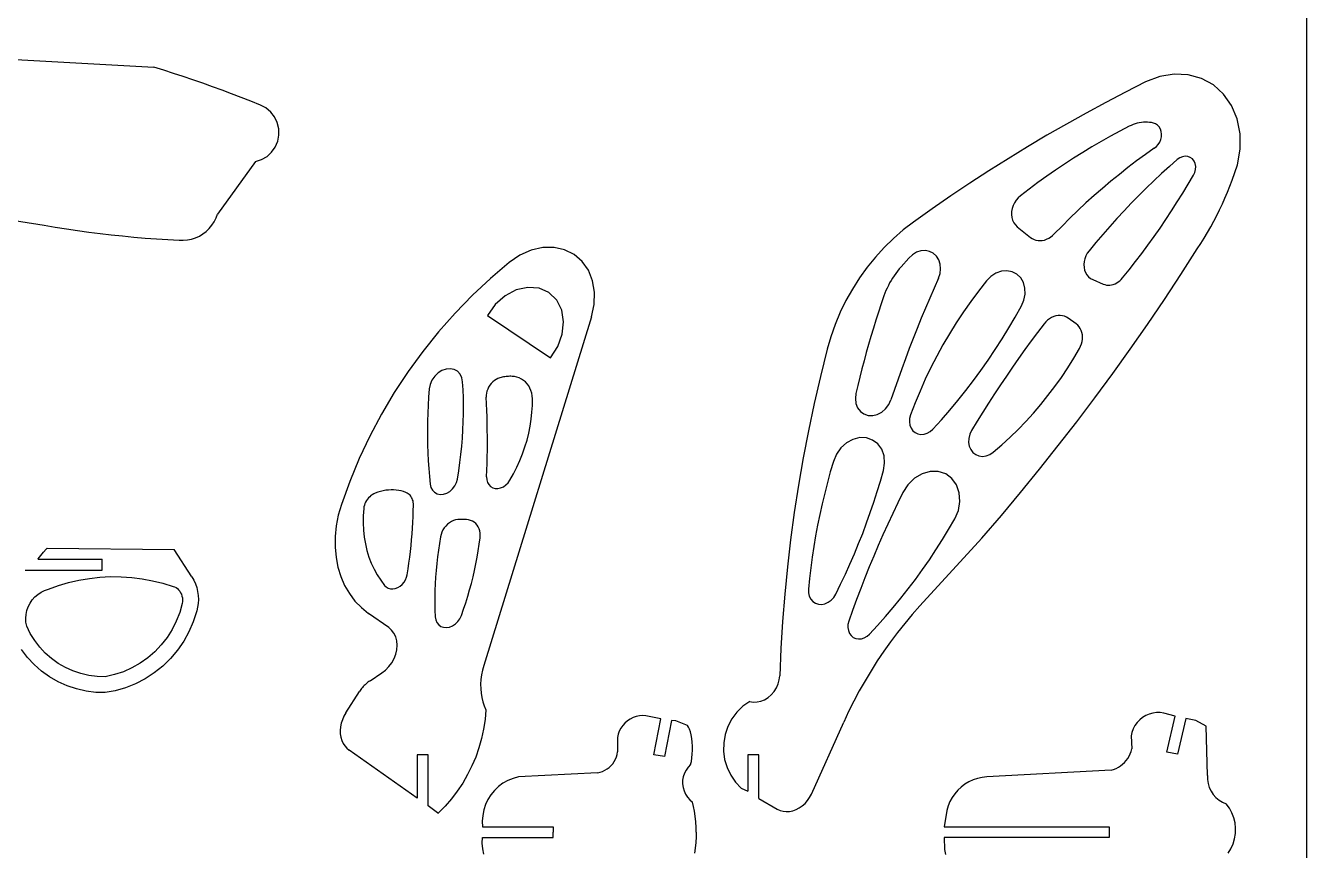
# Model space of a CAD drawing. Extents: x -79 to 65, y -73 to 71.
# Drawn here: x 6.3 to 64.9, y -34.8 to 2.9 of the extents above; entities that cross this region are included whole.
import ezdxf

# ---------------------------------------------------------------- set-up
doc = ezdxf.new("R2010")
doc.units = 0
doc.header["$MEASUREMENT"] = 0
doc.layers.get('0').update_dxf_attribs({"linetype": 'CONTINUOUS'})

msp = doc.modelspace()

# ---------------------------------------------------------------- linework, layer by layer
for p, q in [((64.897, 71.322), (64.897, -72.678)), ((3.771, 1.505), (12.144, 1.043)), ((12.592, 0.902), (12.144, 1.043)), ((13.04, 0.757), (12.592, 0.902)), ((13.487, 0.61), (13.04, 0.757)), ((13.932, 0.459), (13.487, 0.61)), ((58.183, 0.613), (57.537, 0.365)), ((58.841, 0.725), (58.183, 0.613)), ((59.486, 0.697), (58.841, 0.725)), ((60.094, 0.53), (59.486, 0.697)), ((14.376, 0.305), (13.932, 0.459)), ((14.82, 0.147), (14.376, 0.305)), ((15.262, -0.014), (14.82, 0.147)), ((57.537, 0.365), (56.625, -0.096)), ((60.642, 0.23), (60.094, 0.53)), ((61.109, -0.191), (60.642, 0.23)), ((15.702, -0.178), (15.262, -0.014)), ((16.142, -0.345), (15.702, -0.178)), ((16.58, -0.516), (16.142, -0.345)), ((17.017, -0.69), (16.58, -0.516)), ((55.716, -0.57), (54.812, -1.058)), ((56.625, -0.096), (55.716, -0.57)), ((61.477, -0.718), (61.109, -0.191)), ((17.271, -0.825), (17.017, -0.69)), ((17.491, -1.01), (17.271, -0.825)), ((17.668, -1.238), (17.491, -1.01)), ((54.812, -1.058), (53.913, -1.56)), ((61.733, -1.329), (61.477, -0.718)), ((17.792, -1.498), (17.668, -1.238)), ((17.859, -1.778), (17.792, -1.498)), ((53.913, -1.56), (53.018, -2.076)), ((56.785, -1.665), (56.355, -1.89)), ((56.876, -1.621), (56.785, -1.665)), ((56.968, -1.583), (56.876, -1.621)), ((57.061, -1.551), (56.968, -1.583)), ((57.155, -1.524), (57.061, -1.551)), ((57.249, -1.502), (57.155, -1.524)), ((57.344, -1.487), (57.249, -1.502)), ((57.438, -1.477), (57.344, -1.487)), ((57.532, -1.474), (57.438, -1.477)), ((57.624, -1.476), (57.532, -1.474)), ((57.716, -1.484), (57.624, -1.476)), ((57.807, -1.498), (57.716, -1.484)), ((57.895, -1.517), (57.807, -1.498)), ((57.996, -1.556), (57.895, -1.517)), ((58.085, -1.616), (57.996, -1.556)), ((58.159, -1.696), (58.085, -1.616)), ((58.215, -1.793), (58.159, -1.696)), ((61.866, -2.003), (61.733, -1.329)), ((17.811, -2.348), (17.865, -2.065)), ((17.865, -2.065), (17.859, -1.778)), ((53.018, -2.076), (52.129, -2.604)), ((55.927, -2.123), (55.501, -2.363)), ((56.355, -1.89), (55.927, -2.123)), ((58.182, -2.386), (58.231, -2.267)), ((58.251, -1.902), (58.215, -1.793)), ((58.231, -2.267), (58.259, -2.144)), ((58.266, -2.021), (58.251, -1.902)), ((58.259, -2.144), (58.266, -2.021)), ((61.871, -2.713), (61.866, -2.003)), ((17.322, -3.044), (17.533, -2.849)), ((17.533, -2.849), (17.699, -2.613)), ((17.699, -2.613), (17.811, -2.348)), ((52.129, -2.604), (51.245, -3.147)), ((54.658, -2.865), (54.241, -3.127)), ((55.078, -2.61), (54.658, -2.865)), ((55.501, -2.363), (55.078, -2.61)), ((57.934, -2.672), (57.529, -2.959)), ((57.934, -2.672), (58.031, -2.592)), ((58.031, -2.592), (58.115, -2.496)), ((58.115, -2.496), (58.182, -2.386)), ((61.749, -3.433), (61.871, -2.713)), ((16.801, -3.282), (15.058, -5.68)), ((16.801, -3.282), (17.074, -3.191)), ((17.074, -3.191), (17.322, -3.044)), ((51.245, -3.147), (50.366, -3.702)), ((53.827, -3.396), (53.416, -3.672)), ((54.241, -3.127), (53.827, -3.396)), ((57.127, -3.253), (56.73, -3.555)), ((57.529, -2.959), (57.127, -3.253)), ((58.625, -3.507), (58.268, -3.83)), ((58.986, -3.19), (58.625, -3.507)), ((59.099, -3.11), (58.986, -3.19)), ((59.222, -3.059), (59.099, -3.11)), ((59.348, -3.037), (59.222, -3.059)), ((59.471, -3.048), (59.348, -3.037)), ((59.584, -3.089), (59.471, -3.048)), ((59.681, -3.159), (59.584, -3.089)), ((59.758, -3.255), (59.681, -3.159)), ((59.809, -3.37), (59.758, -3.255)), ((59.833, -3.5), (59.809, -3.37)), ((59.828, -3.637), (59.833, -3.5)), ((61.504, -4.135), (61.749, -3.433)), ((50.366, -3.702), (49.493, -4.27)), ((53.009, -3.955), (52.605, -4.244)), ((53.416, -3.672), (53.009, -3.955)), ((56.336, -3.864), (55.947, -4.181)), ((56.73, -3.555), (56.336, -3.864)), ((58.268, -3.83), (57.916, -4.159)), ((59.491, -4.316), (59.735, -3.905)), ((59.735, -3.905), (59.795, -3.774)), ((59.795, -3.774), (59.828, -3.637)), ((49.493, -4.27), (48.626, -4.852)), ((52.204, -4.541), (51.807, -4.845)), ((52.605, -4.244), (52.204, -4.541)), ((55.563, -4.505), (55.183, -4.836)), ((55.947, -4.181), (55.563, -4.505)), ((57.568, -4.493), (57.224, -4.834)), ((57.916, -4.159), (57.568, -4.493)), ((59.243, -4.724), (59.491, -4.316)), ((61.172, -4.952), (61.288, -4.682)), ((61.288, -4.682), (61.399, -4.41)), ((61.399, -4.41), (61.504, -4.135)), ((1.168, -5.271), (7.114, -6.192)), ((48.626, -4.852), (47.765, -5.446)), ((51.532, -5.167), (51.471, -5.297)), ((51.61, -5.047), (51.532, -5.167)), ((51.702, -4.938), (51.61, -5.047)), ((51.807, -4.845), (51.702, -4.938)), ((54.808, -5.175), (54.438, -5.52)), ((55.183, -4.836), (54.808, -5.175)), ((56.884, -5.179), (56.55, -5.53)), ((57.224, -4.834), (56.884, -5.179)), ((58.73, -5.53), (58.989, -5.128)), ((58.989, -5.128), (59.243, -4.724)), ((60.925, -5.487), (61.051, -5.221)), ((61.051, -5.221), (61.172, -4.952)), ((14.905, -6.032), (14.992, -5.86)), ((14.992, -5.86), (15.058, -5.68)), ((47.765, -5.446), (46.91, -6.053)), ((51.404, -5.57), (51.4, -5.707)), ((51.4, -5.707), (51.415, -5.839)), ((51.428, -5.432), (51.404, -5.57)), ((51.415, -5.839), (51.45, -5.964)), ((51.471, -5.297), (51.428, -5.432)), ((54.438, -5.52), (54.073, -5.871)), ((56.55, -5.53), (56.22, -5.887)), ((58.466, -5.927), (58.73, -5.53)), ((60.657, -6.013), (60.793, -5.751)), ((60.793, -5.751), (60.925, -5.487)), ((7.114, -6.192), (7.626, -6.278)), ((7.626, -6.278), (8.138, -6.359)), ((8.138, -6.359), (8.651, -6.435)), ((8.651, -6.435), (9.164, -6.505)), ((14.54, -6.474), (14.678, -6.341)), ((14.678, -6.341), (14.8, -6.193)), ((14.8, -6.193), (14.905, -6.032)), ((46.446, -6.409), (46, -6.795)), ((46.91, -6.053), (46.446, -6.409)), ((51.45, -5.964), (51.504, -6.078)), ((51.504, -6.078), (51.575, -6.178)), ((51.575, -6.178), (51.662, -6.262)), ((51.662, -6.262), (52.269, -6.75)), ((53.714, -6.23), (53.359, -6.595)), ((54.073, -5.871), (53.714, -6.23)), ((55.894, -6.248), (55.574, -6.615)), ((56.22, -5.887), (55.894, -6.248)), ((57.923, -6.712), (58.197, -6.322)), ((58.197, -6.322), (58.466, -5.927)), ((60.37, -6.529), (60.516, -6.272)), ((60.516, -6.272), (60.657, -6.013)), ((9.164, -6.505), (9.679, -6.57)), ((9.679, -6.57), (10.194, -6.63)), ((10.194, -6.63), (10.71, -6.685)), ((10.71, -6.685), (11.226, -6.735)), ((11.226, -6.735), (11.742, -6.779)), ((11.742, -6.779), (12.259, -6.818)), ((12.259, -6.818), (12.777, -6.852)), ((12.777, -6.852), (13.294, -6.881)), ((13.294, -6.881), (13.486, -6.885)), ((13.486, -6.885), (13.678, -6.868)), ((13.678, -6.868), (13.866, -6.829)), ((13.866, -6.829), (14.048, -6.769)), ((14.048, -6.769), (14.223, -6.689)), ((14.223, -6.689), (14.387, -6.59)), ((14.387, -6.59), (14.54, -6.474)), ((46, -6.795), (45.575, -7.21)), ((52.269, -6.75), (52.346, -6.804)), ((52.346, -6.804), (52.43, -6.846)), ((52.43, -6.846), (52.519, -6.876)), ((52.519, -6.876), (52.613, -6.894)), ((52.613, -6.894), (52.71, -6.899)), ((52.71, -6.899), (52.809, -6.891)), ((52.809, -6.891), (52.907, -6.871)), ((52.907, -6.871), (53.005, -6.838)), ((53.005, -6.838), (53.101, -6.793)), ((53.101, -6.793), (53.192, -6.737)), ((53.192, -6.737), (53.279, -6.671)), ((53.279, -6.671), (53.359, -6.595)), ((55.258, -6.987), (54.947, -7.363)), ((55.574, -6.615), (55.258, -6.987)), ((57.644, -7.099), (57.923, -6.712)), ((59.902, -7.281), (60.063, -7.033)), ((60.063, -7.033), (60.219, -6.782)), ((60.219, -6.782), (60.37, -6.529)), ((28.894, -7.566), (28.408, -7.894)), ((29.411, -7.337), (28.894, -7.566)), ((29.94, -7.217), (29.411, -7.337)), ((30.458, -7.211), (29.94, -7.217)), ((30.945, -7.318), (30.458, -7.211)), ((31.381, -7.535), (30.945, -7.318)), ((31.749, -7.853), (31.381, -7.535)), ((45.575, -7.21), (45.173, -7.651)), ((46.865, -7.546), (46.699, -7.699)), ((47.054, -7.434), (46.865, -7.546)), ((47.255, -7.369), (47.054, -7.434)), ((47.457, -7.354), (47.255, -7.369)), ((47.649, -7.39), (47.457, -7.354)), ((47.821, -7.475), (47.649, -7.39)), ((47.965, -7.605), (47.821, -7.475)), ((48.072, -7.772), (47.965, -7.605)), ((54.802, -7.599), (54.754, -7.728)), ((54.867, -7.476), (54.802, -7.599)), ((54.947, -7.363), (54.867, -7.476)), ((57.072, -7.861), (57.36, -7.482)), ((57.36, -7.482), (57.644, -7.099)), ((59.157, -8.443), (59.902, -7.281)), ((28.408, -7.894), (27.549, -8.625)), ((32.033, -8.258), (31.749, -7.853)), ((44.795, -8.117), (44.443, -8.605)), ((45.173, -7.651), (44.795, -8.117)), ((46.259, -8.195), (46.178, -8.295)), ((46.343, -8.097), (46.259, -8.195)), ((46.699, -7.699), (46.343, -8.097)), ((48.137, -7.969), (48.072, -7.772)), ((48.129, -8.405), (48.156, -8.184)), ((48.156, -8.184), (48.137, -7.969)), ((54.723, -7.861), (54.711, -7.994)), ((54.711, -7.994), (54.719, -8.125)), ((54.719, -8.125), (54.744, -8.249)), ((54.754, -7.728), (54.723, -7.861)), ((56.779, -8.236), (57.072, -7.861)), ((27.549, -8.625), (26.72, -9.4)), ((32.223, -8.736), (32.033, -8.258)), ((32.31, -9.265), (32.223, -8.736)), ((44.443, -8.605), (44.118, -9.114)), ((45.886, -8.724), (45.822, -8.837)), ((45.954, -8.613), (45.886, -8.724)), ((46.025, -8.505), (45.954, -8.613)), ((46.1, -8.399), (46.025, -8.505)), ((46.178, -8.295), (46.1, -8.399)), ((48.056, -8.622), (47.854, -9.078)), ((48.056, -8.622), (48.129, -8.405)), ((50.25, -8.743), (49.886, -9.206)), ((50.451, -8.541), (50.25, -8.743)), ((50.684, -8.391), (50.451, -8.541)), ((50.934, -8.302), (50.684, -8.391)), ((51.188, -8.279), (50.934, -8.302)), ((51.429, -8.324), (51.188, -8.279)), ((51.644, -8.433), (51.429, -8.324)), ((51.82, -8.602), (51.644, -8.433)), ((51.946, -8.818), (51.82, -8.602)), ((54.744, -8.249), (54.788, -8.365)), ((54.788, -8.365), (54.849, -8.468)), ((54.849, -8.468), (54.926, -8.558)), ((54.926, -8.558), (55.016, -8.631)), ((55.016, -8.631), (55.118, -8.685)), ((55.118, -8.685), (55.598, -8.889)), ((56.214, -8.835), (56.287, -8.788)), ((56.287, -8.788), (56.357, -8.735)), ((56.357, -8.735), (56.422, -8.674)), ((56.422, -8.674), (56.481, -8.607)), ((56.481, -8.607), (56.779, -8.236)), ((58.396, -9.594), (59.157, -8.443)), ((28.73, -9.158), (28.217, -9.429)), ((29.263, -9.039), (28.73, -9.158)), ((29.776, -9.08), (29.263, -9.039)), ((30.228, -9.28), (29.776, -9.08)), ((30.582, -9.621), (30.228, -9.28)), ((32.292, -9.825), (32.31, -9.265)), ((44.118, -9.114), (43.823, -9.64)), ((45.605, -9.308), (45.561, -9.429)), ((45.653, -9.188), (45.605, -9.308)), ((45.706, -9.069), (45.653, -9.188)), ((45.762, -8.952), (45.706, -9.069)), ((45.822, -8.837), (45.762, -8.952)), ((47.854, -9.078), (47.655, -9.536)), ((49.886, -9.206), (49.535, -9.68)), ((52.015, -9.071), (51.946, -8.818)), ((51.97, -9.622), (52.023, -9.344)), ((52.023, -9.344), (52.015, -9.071)), ((55.598, -8.889), (55.67, -8.914)), ((55.67, -8.914), (55.745, -8.93)), ((55.745, -8.93), (55.822, -8.937)), ((55.822, -8.937), (55.901, -8.935)), ((55.901, -8.935), (55.98, -8.923)), ((55.98, -8.923), (56.06, -8.902)), ((56.06, -8.902), (56.138, -8.873)), ((56.138, -8.873), (56.214, -8.835)), ((26.72, -9.4), (25.926, -10.218)), ((27.766, -9.83), (27.411, -10.329)), ((28.217, -9.429), (27.766, -9.83)), ((30.812, -10.077), (30.582, -9.621)), ((32.168, -10.394), (32.292, -9.825)), ((43.823, -9.64), (43.559, -10.181)), ((45.435, -9.798), (45.313, -10.168)), ((45.561, -9.429), (45.435, -9.798)), ((47.655, -9.536), (47.461, -9.995)), ((49.535, -9.68), (49.197, -10.164)), ((51.574, -10.395), (51.858, -9.887)), ((51.858, -9.887), (51.97, -9.622)), ((57.622, -10.736), (58.396, -9.594)), ((25.926, -10.218), (25.169, -11.075)), ((32.168, -10.394), (27.244, -26.343)), ((27.411, -10.329), (30.291, -12.26)), ((30.898, -10.612), (30.812, -10.077)), ((43.559, -10.181), (43.326, -10.736)), ((45.194, -10.538), (45.079, -10.909)), ((45.313, -10.168), (45.194, -10.538)), ((47.27, -10.455), (47.083, -10.917)), ((47.461, -9.995), (47.27, -10.455)), ((49.197, -10.164), (48.871, -10.657)), ((51.279, -10.897), (51.574, -10.395)), ((53.049, -10.541), (52.967, -10.619)), ((53.138, -10.474), (53.049, -10.541)), ((53.232, -10.418), (53.138, -10.474)), ((53.33, -10.374), (53.232, -10.418)), ((53.431, -10.344), (53.33, -10.374)), ((53.532, -10.327), (53.431, -10.344)), ((53.632, -10.324), (53.532, -10.327)), ((53.73, -10.334), (53.632, -10.324)), ((53.824, -10.358), (53.73, -10.334)), ((53.913, -10.396), (53.824, -10.358)), ((53.995, -10.446), (53.913, -10.396)), ((54.36, -10.71), (53.995, -10.446)), ((25.169, -11.075), (24.451, -11.969)), ((30.835, -11.185), (30.898, -10.612)), ((43.326, -10.736), (43.127, -11.3)), ((45.079, -10.909), (44.967, -11.281)), ((47.083, -10.917), (46.9, -11.38)), ((48.871, -10.657), (48.559, -11.159)), ((50.974, -11.393), (51.279, -10.897)), ((52.595, -11.097), (52.301, -11.491)), ((52.892, -10.706), (52.595, -11.097)), ((52.967, -10.619), (52.892, -10.706)), ((54.432, -10.77), (54.36, -10.71)), ((54.495, -10.84), (54.432, -10.77)), ((54.548, -10.92), (54.495, -10.84)), ((54.591, -11.008), (54.548, -10.92)), ((54.622, -11.103), (54.591, -11.008)), ((54.642, -11.204), (54.622, -11.103)), ((56.833, -11.868), (57.622, -10.736)), ((30.628, -11.749), (30.835, -11.185)), ((43.127, -11.3), (42.961, -11.873)), ((44.858, -11.654), (44.753, -12.027)), ((44.967, -11.281), (44.858, -11.654)), ((46.9, -11.38), (46.72, -11.844)), ((48.261, -11.669), (47.977, -12.188)), ((48.559, -11.159), (48.261, -11.669)), ((50.659, -11.882), (50.974, -11.393)), ((52.301, -11.491), (52.011, -11.889)), ((54.563, -11.732), (54.602, -11.629)), ((54.602, -11.629), (54.63, -11.522)), ((54.63, -11.522), (54.646, -11.415)), ((54.65, -11.308), (54.642, -11.204)), ((54.646, -11.415), (54.65, -11.308)), ((24.451, -11.969), (23.776, -12.896)), ((30.291, -12.26), (30.628, -11.749)), ((42.961, -11.873), (42.653, -13.113)), ((44.753, -12.027), (44.652, -12.401)), ((46.545, -12.309), (46.373, -12.775)), ((46.72, -11.844), (46.545, -12.309)), ((47.977, -12.188), (47.707, -12.713)), ((50.335, -12.364), (50.659, -11.882)), ((51.725, -12.289), (51.443, -12.692)), ((52.011, -11.889), (51.725, -12.289)), ((53.973, -12.724), (54.249, -12.282)), ((54.249, -12.282), (54.513, -11.832)), ((54.513, -11.832), (54.563, -11.732)), ((56.031, -12.988), (56.833, -11.868)), ((23.776, -12.896), (23.144, -13.854)), ((25.328, -12.843), (25.15, -12.955)), ((25.517, -12.778), (25.328, -12.843)), ((25.706, -12.763), (25.517, -12.778)), ((25.883, -12.798), (25.706, -12.763)), ((26.037, -12.882), (25.883, -12.798)), ((26.158, -13.01), (26.037, -12.882)), ((44.553, -12.775), (44.458, -13.15)), ((44.652, -12.401), (44.553, -12.775)), ((46.373, -12.775), (46.205, -13.243)), ((47.707, -12.713), (47.451, -13.246)), ((49.657, -13.306), (50, -12.839)), ((50, -12.839), (50.335, -12.364)), ((51.443, -12.692), (51.164, -13.098)), ((53.683, -13.158), (53.973, -12.724)), ((24.786, -13.483), (24.747, -13.688)), ((24.871, -13.285), (24.786, -13.483)), ((24.995, -13.105), (24.871, -13.285)), ((25.15, -12.955), (24.995, -13.105)), ((26.239, -13.173), (26.158, -13.01)), ((26.276, -13.362), (26.239, -13.173)), ((26.296, -13.725), (26.276, -13.362)), ((27.581, -13.441), (27.519, -13.52)), ((27.65, -13.369), (27.581, -13.441)), ((27.726, -13.306), (27.65, -13.369)), ((27.807, -13.253), (27.726, -13.306)), ((27.892, -13.21), (27.807, -13.253)), ((27.979, -13.179), (27.892, -13.21)), ((28.035, -13.163), (27.979, -13.179)), ((28.092, -13.15), (28.035, -13.163)), ((28.148, -13.138), (28.092, -13.15)), ((28.205, -13.129), (28.148, -13.138)), ((28.261, -13.121), (28.205, -13.129)), ((28.317, -13.116), (28.261, -13.121)), ((28.373, -13.112), (28.317, -13.116)), ((28.428, -13.111), (28.373, -13.112)), ((28.483, -13.111), (28.428, -13.111)), ((28.538, -13.114), (28.483, -13.111)), ((28.592, -13.119), (28.538, -13.114)), ((28.645, -13.126), (28.592, -13.119)), ((28.76, -13.149), (28.645, -13.126)), ((28.87, -13.186), (28.76, -13.149)), ((28.973, -13.235), (28.87, -13.186)), ((29.068, -13.297), (28.973, -13.235)), ((29.156, -13.37), (29.068, -13.297)), ((29.234, -13.455), (29.156, -13.37)), ((29.301, -13.549), (29.234, -13.455)), ((42.653, -13.113), (42.367, -14.355)), ((44.458, -13.15), (44.367, -13.525)), ((46.205, -13.243), (46.041, -13.711)), ((47.451, -13.246), (47.211, -13.784)), ((49.304, -13.766), (49.657, -13.306)), ((51.164, -13.098), (50.889, -13.507)), ((53.381, -13.582), (53.683, -13.158)), ((55.214, -14.098), (56.031, -12.988)), ((23.144, -13.854), (22.56, -14.839)), ((24.72, -14.058), (24.698, -14.426)), ((24.747, -13.688), (24.72, -14.058)), ((26.309, -14.09), (26.296, -13.725)), ((27.352, -13.975), (27.351, -14.068)), ((27.367, -14.368), (27.351, -14.068)), ((27.364, -13.881), (27.352, -13.975)), ((27.387, -13.787), (27.364, -13.881)), ((27.421, -13.694), (27.387, -13.787)), ((27.465, -13.605), (27.421, -13.694)), ((27.519, -13.52), (27.465, -13.605)), ((29.358, -13.652), (29.301, -13.549)), ((29.404, -13.763), (29.358, -13.652)), ((29.437, -13.882), (29.404, -13.763)), ((29.459, -14.005), (29.437, -13.882)), ((29.468, -14.134), (29.459, -14.005)), ((44.279, -13.9), (44.253, -14.132)), ((44.367, -13.525), (44.279, -13.9)), ((46.041, -13.711), (45.881, -14.181)), ((47.211, -13.784), (46.986, -14.329)), ((48.942, -14.218), (49.304, -13.766)), ((50.618, -13.918), (50.351, -14.333)), ((50.889, -13.507), (50.618, -13.918)), ((52.741, -14.4), (53.067, -13.996)), ((53.067, -13.996), (53.381, -13.582)), ((24.698, -14.426), (24.682, -14.794)), ((26.314, -14.457), (26.309, -14.09)), ((26.313, -14.825), (26.314, -14.457)), ((27.381, -14.669), (27.367, -14.368)), ((29.45, -14.759), (29.467, -14.445)), ((29.467, -14.445), (29.468, -14.134)), ((42.367, -14.355), (42.105, -15.6)), ((44.253, -14.132), (44.279, -14.355)), ((44.279, -14.355), (44.357, -14.554)), ((44.357, -14.554), (44.482, -14.718)), ((45.458, -14.747), (45.637, -14.592)), ((45.637, -14.592), (45.78, -14.4)), ((45.78, -14.4), (45.881, -14.181)), ((46.986, -14.329), (46.776, -14.878)), ((48.571, -14.662), (48.942, -14.218)), ((50.351, -14.333), (50.088, -14.749)), ((52.405, -14.793), (52.741, -14.4)), ((54.385, -15.197), (55.214, -14.098)), ((22.56, -14.839), (22.024, -15.848)), ((24.672, -15.161), (24.667, -15.526)), ((24.682, -14.794), (24.672, -15.161)), ((26.288, -15.567), (26.304, -15.195)), ((26.304, -15.195), (26.313, -14.825)), ((27.391, -14.971), (27.381, -14.669)), ((27.399, -15.273), (27.391, -14.971)), ((29.368, -15.393), (29.417, -15.075)), ((29.417, -15.075), (29.45, -14.759)), ((44.482, -14.718), (44.646, -14.835)), ((44.646, -14.835), (44.838, -14.899)), ((44.838, -14.899), (45.046, -14.905)), ((45.046, -14.905), (45.257, -14.854)), ((45.257, -14.854), (45.458, -14.747)), ((46.734, -15.036), (46.725, -15.195)), ((46.725, -15.195), (46.747, -15.347)), ((46.776, -14.878), (46.734, -15.036)), ((47.804, -15.523), (48.192, -15.097)), ((48.192, -15.097), (48.571, -14.662)), ((49.829, -15.169), (49.574, -15.591)), ((50.088, -14.749), (49.829, -15.169)), ((51.699, -15.545), (52.057, -15.175)), ((52.057, -15.175), (52.405, -14.793)), ((53.542, -16.284), (54.385, -15.197)), ((24.667, -15.526), (24.668, -15.89)), ((26.265, -15.939), (26.288, -15.567)), ((27.405, -15.576), (27.399, -15.273)), ((27.408, -15.88), (27.405, -15.576)), ((29.224, -16.028), (29.304, -15.711)), ((29.304, -15.711), (29.368, -15.393)), ((42.105, -15.6), (41.865, -16.847)), ((46.747, -15.347), (46.801, -15.485)), ((46.801, -15.485), (46.884, -15.6)), ((46.884, -15.6), (46.991, -15.689)), ((46.991, -15.689), (47.117, -15.747)), ((47.117, -15.747), (47.256, -15.77)), ((47.256, -15.77), (47.402, -15.758)), ((47.402, -15.758), (47.546, -15.711)), ((47.546, -15.711), (47.682, -15.631)), ((47.682, -15.631), (47.804, -15.523)), ((49.491, -15.765), (49.443, -15.95)), ((49.574, -15.591), (49.491, -15.765)), ((51.331, -15.902), (51.699, -15.545)), ((22.024, -15.848), (21.538, -16.878)), ((24.668, -15.89), (24.674, -16.254)), ((24.674, -16.254), (24.686, -16.615)), ((26.197, -16.688), (26.235, -16.313)), ((26.235, -16.313), (26.265, -15.939)), ((27.406, -16.489), (27.408, -16.184)), ((27.408, -16.184), (27.408, -15.88)), ((29.02, -16.657), (29.129, -16.344)), ((29.129, -16.344), (29.224, -16.028)), ((43.589, -16.39), (43.384, -16.679)), ((43.848, -16.158), (43.589, -16.39)), ((44.143, -15.997), (43.848, -16.158)), ((44.454, -15.919), (44.143, -15.997)), ((44.76, -15.929), (44.454, -15.919)), ((45.042, -16.026), (44.76, -15.929)), ((45.279, -16.204), (45.042, -16.026)), ((45.457, -16.45), (45.279, -16.204)), ((49.443, -15.95), (49.434, -16.135)), ((49.434, -16.135), (49.464, -16.311)), ((49.464, -16.311), (49.531, -16.468)), ((50.567, -16.579), (50.953, -16.247)), ((50.953, -16.247), (51.331, -15.902)), ((52.686, -17.36), (53.542, -16.284)), ((21.538, -16.878), (21.104, -17.924)), ((24.686, -16.615), (24.703, -16.975)), ((24.703, -16.975), (24.726, -17.334)), ((26.153, -17.063), (26.197, -16.688)), ((27.394, -17.1), (27.401, -16.795)), ((27.401, -16.795), (27.406, -16.489)), ((28.757, -17.272), (28.895, -16.967)), ((28.895, -16.967), (29.02, -16.657)), ((41.865, -16.847), (41.649, -18.095)), ((43.384, -16.679), (43.246, -17.005)), ((45.563, -16.749), (45.457, -16.45)), ((45.59, -17.08), (45.563, -16.749)), ((49.531, -16.468), (49.631, -16.599)), ((49.631, -16.599), (49.76, -16.697)), ((49.76, -16.697), (49.911, -16.756)), ((49.911, -16.756), (50.076, -16.774)), ((50.076, -16.774), (50.246, -16.749)), ((50.246, -16.749), (50.412, -16.683)), ((50.412, -16.683), (50.567, -16.579)), ((24.726, -17.334), (24.754, -17.691)), ((26.042, -17.815), (26.101, -17.439)), ((26.101, -17.439), (26.153, -17.063)), ((27.372, -17.714), (27.384, -17.407)), ((27.384, -17.407), (27.394, -17.1)), ((28.438, -17.867), (28.604, -17.573)), ((28.604, -17.573), (28.757, -17.272)), ((43.105, -17.488), (42.973, -17.973)), ((43.246, -17.005), (43.105, -17.488)), ((45.399, -17.906), (45.536, -17.421)), ((45.536, -17.421), (45.59, -17.08)), ((47.307, -17.574), (46.959, -17.78)), ((47.679, -17.468), (47.307, -17.574)), ((48.047, -17.47), (47.679, -17.468)), ((48.387, -17.58), (48.047, -17.47)), ((48.674, -17.79), (48.387, -17.58)), ((51.817, -18.423), (52.686, -17.36)), ((21.104, -17.924), (20.724, -18.983)), ((24.754, -17.691), (24.788, -18.046)), ((24.788, -18.046), (24.822, -18.193)), ((25.816, -18.266), (25.921, -18.129)), ((25.921, -18.129), (25.998, -17.976)), ((25.998, -17.976), (26.042, -17.815)), ((27.372, -17.714), (27.379, -17.844)), ((27.379, -17.844), (27.413, -17.964)), ((27.413, -17.964), (27.472, -18.068)), ((27.472, -18.068), (27.553, -18.151)), ((27.553, -18.151), (27.653, -18.209)), ((28.015, -18.217), (28.138, -18.163)), ((28.138, -18.163), (28.253, -18.085)), ((28.253, -18.085), (28.355, -17.984)), ((28.355, -17.984), (28.438, -17.867)), ((41.649, -18.095), (41.456, -19.343)), ((42.973, -17.973), (42.848, -18.458)), ((45.253, -18.388), (45.399, -17.906)), ((46.659, -18.072), (46.429, -18.43)), ((46.959, -17.78), (46.659, -18.072)), ((48.887, -18.085), (48.674, -17.79)), ((49.011, -18.445), (48.887, -18.085)), ((21.917, -18.737), (21.873, -18.801)), ((21.966, -18.677), (21.917, -18.737)), ((22.02, -18.622), (21.966, -18.677)), ((22.078, -18.572), (22.02, -18.622)), ((22.14, -18.529), (22.078, -18.572)), ((22.204, -18.492), (22.14, -18.529)), ((22.27, -18.462), (22.204, -18.492)), ((22.391, -18.418), (22.27, -18.462)), ((22.513, -18.381), (22.391, -18.418)), ((22.635, -18.352), (22.513, -18.381)), ((22.757, -18.33), (22.635, -18.352)), ((22.878, -18.316), (22.757, -18.33)), ((22.998, -18.31), (22.878, -18.316)), ((23.117, -18.311), (22.998, -18.31)), ((23.235, -18.319), (23.117, -18.311)), ((23.35, -18.336), (23.235, -18.319)), ((23.463, -18.36), (23.35, -18.336)), ((23.573, -18.391), (23.463, -18.36)), ((23.679, -18.43), (23.573, -18.391)), ((23.731, -18.454), (23.679, -18.43)), ((23.78, -18.484), (23.731, -18.454)), ((23.825, -18.519), (23.78, -18.484)), ((23.866, -18.558), (23.825, -18.519)), ((23.903, -18.603), (23.866, -18.558)), ((23.936, -18.651), (23.903, -18.603)), ((23.963, -18.703), (23.936, -18.651)), ((23.986, -18.759), (23.963, -18.703)), ((24.004, -18.818), (23.986, -18.759)), ((24.822, -18.193), (24.889, -18.32)), ((24.889, -18.32), (24.986, -18.419)), ((24.986, -18.419), (25.108, -18.486)), ((25.108, -18.486), (25.247, -18.516)), ((25.247, -18.516), (25.395, -18.507)), ((25.395, -18.507), (25.545, -18.46)), ((25.545, -18.46), (25.688, -18.379)), ((25.688, -18.379), (25.816, -18.266)), ((27.653, -18.209), (27.767, -18.241)), ((27.767, -18.241), (27.889, -18.243)), ((27.889, -18.243), (28.015, -18.217)), ((42.848, -18.458), (42.732, -18.945)), ((45.099, -18.869), (45.253, -18.388)), ((46.429, -18.43), (46.193, -18.91)), ((49.038, -18.843), (49.011, -18.445)), ((50.935, -19.475), (51.817, -18.423)), ((20.724, -18.983), (20.584, -19.471)), ((21.749, -19.156), (21.725, -19.491)), ((21.76, -19.083), (21.749, -19.156)), ((21.778, -19.01), (21.76, -19.083)), ((21.804, -18.939), (21.778, -19.01)), ((21.835, -18.869), (21.804, -18.939)), ((21.873, -18.801), (21.835, -18.869)), ((24.016, -18.879), (24.004, -18.818)), ((24.008, -19.534), (24.018, -19.271)), ((24.023, -18.943), (24.016, -18.879)), ((24.018, -19.271), (24.024, -19.008)), ((24.024, -19.008), (24.023, -18.943)), ((41.456, -19.343), (41.286, -20.591)), ((42.732, -18.945), (42.624, -19.433)), ((44.937, -19.348), (45.099, -18.869)), ((46.193, -18.91), (45.963, -19.392)), ((48.799, -19.642), (48.966, -19.252)), ((48.966, -19.252), (49.038, -18.843)), ((20.584, -19.471), (20.49, -19.961)), ((21.725, -19.491), (21.721, -19.822)), ((21.721, -19.822), (21.735, -20.148)), ((23.979, -20.063), (23.995, -19.799)), ((23.995, -19.799), (24.008, -19.534)), ((25.585, -19.885), (25.506, -19.964)), ((25.671, -19.817), (25.585, -19.885)), ((25.762, -19.76), (25.671, -19.817)), ((25.857, -19.715), (25.762, -19.76)), ((25.954, -19.684), (25.857, -19.715)), ((26.051, -19.666), (25.954, -19.684)), ((26.148, -19.662), (26.051, -19.666)), ((26.445, -19.673), (26.148, -19.662)), ((26.542, -19.683), (26.445, -19.673)), ((26.635, -19.706), (26.542, -19.683)), ((26.722, -19.743), (26.635, -19.706)), ((26.802, -19.791), (26.722, -19.743)), ((26.873, -19.851), (26.802, -19.791)), ((26.936, -19.922), (26.873, -19.851)), ((26.988, -20.002), (26.936, -19.922)), ((42.525, -19.921), (42.433, -20.41)), ((42.624, -19.433), (42.525, -19.921)), ((44.588, -20.299), (44.766, -19.825)), ((44.766, -19.825), (44.937, -19.348)), ((45.737, -19.877), (45.517, -20.364)), ((45.963, -19.392), (45.737, -19.877)), ((48.523, -20.118), (48.799, -19.642)), ((50.041, -20.514), (50.935, -19.475)), ((20.44, -20.449), (20.436, -20.93)), ((20.49, -19.961), (20.44, -20.449)), ((21.735, -20.148), (21.769, -20.469)), ((21.769, -20.469), (21.822, -20.782)), ((23.938, -20.594), (23.96, -20.328)), ((23.96, -20.328), (23.979, -20.063)), ((25.264, -20.453), (25.211, -20.762)), ((25.289, -20.348), (25.264, -20.453)), ((25.327, -20.245), (25.289, -20.348)), ((25.376, -20.146), (25.327, -20.245)), ((25.436, -20.051), (25.376, -20.146)), ((25.506, -19.964), (25.436, -20.051)), ((27.029, -20.091), (26.988, -20.002)), ((27.058, -20.187), (27.029, -20.091)), ((27.035, -20.801), (27.074, -20.503)), ((27.076, -20.289), (27.058, -20.187)), ((27.074, -20.503), (27.081, -20.395)), ((27.081, -20.395), (27.076, -20.289)), ((42.433, -20.41), (42.351, -20.899)), ((44.402, -20.771), (44.588, -20.299)), ((45.517, -20.364), (45.303, -20.853)), ((47.207, -23.623), (50.041, -20.514)), ((48.238, -20.588), (48.523, -20.118)), ((7.082, -21.164), (7.204, -21.029)), ((7.204, -21.029), (7.255, -20.979)), ((7.255, -20.979), (13.078, -21.032)), ((13.876, -22.291), (13.078, -21.032)), ((20.436, -20.93), (20.479, -21.398)), ((21.822, -20.782), (21.894, -21.087)), ((21.894, -21.087), (21.985, -21.383)), ((23.885, -21.126), (23.913, -20.859)), ((23.913, -20.859), (23.938, -20.594)), ((25.165, -21.071), (25.124, -21.379)), ((25.211, -20.762), (25.165, -21.071)), ((26.938, -21.397), (26.99, -21.098)), ((26.99, -21.098), (27.035, -20.801)), ((41.286, -20.591), (41.14, -21.839)), ((42.351, -20.899), (42.276, -21.389)), ((44.207, -21.241), (44.402, -20.771)), ((45.303, -20.853), (45.093, -21.343)), ((47.639, -21.51), (47.943, -21.053)), ((47.943, -21.053), (48.238, -20.588)), ((6.839, -21.479), (6.841, -21.479)), ((6.841, -21.479), (6.852, -21.461)), ((6.841, -21.479), (9.781, -21.479)), ((6.852, -21.461), (6.965, -21.308)), ((6.965, -21.308), (7.082, -21.164)), ((9.781, -21.979), (9.781, -21.479)), ((20.479, -21.398), (20.566, -21.85)), ((21.985, -21.383), (22.094, -21.668)), ((22.094, -21.668), (22.221, -21.941)), ((23.781, -21.926), (23.819, -21.659)), ((23.819, -21.659), (23.853, -21.392)), ((23.853, -21.392), (23.885, -21.126)), ((25.089, -21.687), (25.06, -21.994)), ((25.124, -21.379), (25.089, -21.687)), ((26.881, -21.695), (26.938, -21.397)), ((42.276, -21.389), (42.21, -21.878)), ((44.005, -21.707), (44.207, -21.241)), ((45.093, -21.343), (44.889, -21.836)), ((47.326, -21.962), (47.639, -21.51)), ((6.252, -21.979), (9.781, -21.979)), ((20.566, -21.85), (20.698, -22.28)), ((22.221, -21.941), (22.366, -22.202)), ((22.366, -22.202), (22.528, -22.449)), ((23.711, -22.313), (23.741, -22.193)), ((23.741, -22.193), (23.781, -21.926)), ((25.06, -21.994), (25.037, -22.301)), ((26.75, -22.291), (26.818, -21.993)), ((26.818, -21.993), (26.881, -21.695)), ((41.14, -21.839), (41.018, -23.086)), ((42.21, -21.878), (42.153, -22.368)), ((43.578, -22.631), (43.795, -22.17)), ((43.795, -22.17), (44.005, -21.707)), ((44.889, -21.836), (44.691, -22.331)), ((47.004, -22.406), (47.326, -21.962)), ((7.142, -22.912), (7.313, -22.853)), ((7.313, -22.853), (7.77, -22.688)), ((7.77, -22.688), (8.236, -22.551)), ((8.236, -22.551), (8.709, -22.442)), ((8.709, -22.442), (9.188, -22.36)), ((9.188, -22.36), (9.671, -22.307)), ((9.671, -22.307), (10.156, -22.282)), ((10.156, -22.282), (10.641, -22.285)), ((10.641, -22.285), (11.126, -22.317)), ((11.126, -22.317), (11.608, -22.377)), ((11.608, -22.377), (12.086, -22.466)), ((12.086, -22.466), (12.557, -22.582)), ((12.557, -22.582), (13.021, -22.726)), ((13.021, -22.726), (13.089, -22.748)), ((13.089, -22.748), (13.155, -22.783)), ((13.155, -22.783), (13.217, -22.827)), ((13.217, -22.827), (13.274, -22.881)), ((13.876, -22.291), (13.965, -22.443)), ((13.965, -22.443), (14.04, -22.608)), ((14.04, -22.608), (14.101, -22.783)), ((14.101, -22.783), (14.145, -22.965)), ((20.698, -22.28), (20.873, -22.683)), ((20.873, -22.683), (21.09, -23.057)), ((22.528, -22.449), (22.705, -22.681)), ((22.705, -22.681), (22.781, -22.752)), ((22.781, -22.752), (22.87, -22.803)), ((22.87, -22.803), (22.972, -22.832)), ((22.972, -22.832), (23.08, -22.838)), ((23.08, -22.838), (23.192, -22.82)), ((23.192, -22.82), (23.304, -22.779)), ((23.304, -22.779), (23.41, -22.717)), ((23.41, -22.717), (23.507, -22.636)), ((23.507, -22.636), (23.592, -22.54)), ((23.592, -22.54), (23.661, -22.431)), ((23.661, -22.431), (23.711, -22.313)), ((25.02, -22.607), (25.009, -22.911)), ((25.037, -22.301), (25.02, -22.607)), ((26.595, -22.885), (26.675, -22.588)), ((26.675, -22.588), (26.75, -22.291)), ((42.153, -22.368), (42.104, -22.856)), ((42.104, -22.856), (42.105, -23.02)), ((43.352, -23.088), (43.578, -22.631)), ((44.498, -22.827), (44.31, -23.325)), ((44.691, -22.331), (44.498, -22.827)), ((46.334, -23.274), (46.673, -22.844)), ((46.673, -22.844), (47.004, -22.406)), ((6.473, -23.499), (6.574, -23.349)), ((6.574, -23.349), (6.694, -23.213)), ((6.694, -23.213), (6.83, -23.094)), ((6.83, -23.094), (6.98, -22.993)), ((6.98, -22.993), (7.142, -22.912)), ((13.274, -22.881), (13.324, -22.944)), ((13.324, -22.944), (13.367, -23.015)), ((13.367, -23.015), (13.402, -23.091)), ((13.402, -23.091), (13.429, -23.172)), ((13.429, -23.172), (13.446, -23.256)), ((13.451, -23.425), (13.438, -23.508)), ((13.446, -23.256), (13.453, -23.341)), ((13.453, -23.341), (13.451, -23.425)), ((14.145, -22.965), (14.172, -23.149)), ((14.172, -23.149), (14.181, -23.333)), ((14.181, -23.333), (14.173, -23.512)), ((21.09, -23.057), (21.346, -23.397)), ((21.346, -23.397), (21.638, -23.7)), ((25.009, -22.911), (25.003, -23.215)), ((25.003, -23.215), (25.004, -23.517)), ((26.417, -23.477), (26.509, -23.182)), ((26.509, -23.182), (26.595, -22.885)), ((41.018, -23.086), (40.919, -24.331)), ((42.105, -23.02), (42.141, -23.173)), ((42.141, -23.173), (42.209, -23.308)), ((42.209, -23.308), (42.305, -23.418)), ((42.305, -23.418), (42.425, -23.497)), ((43.009, -23.456), (43.144, -23.359)), ((43.144, -23.359), (43.261, -23.234)), ((43.261, -23.234), (43.352, -23.088)), ((44.31, -23.325), (44.127, -23.825)), ((45.987, -23.696), (46.334, -23.274)), ((6.28, -24.189), (6.294, -24.008)), ((6.294, -24.008), (6.332, -23.831)), ((6.332, -23.831), (6.392, -23.661)), ((6.392, -23.661), (6.473, -23.499)), ((13.324, -23.921), (13.169, -24.322)), ((13.438, -23.508), (13.324, -23.921)), ((14.102, -23.85), (13.943, -24.349)), ((14.146, -23.684), (14.102, -23.85)), ((14.173, -23.512), (14.146, -23.684)), ((21.638, -23.7), (21.965, -23.962)), ((22.89, -24.615), (21.965, -23.962)), ((25.004, -23.517), (25.01, -23.818)), ((25.01, -23.818), (25.022, -24.117)), ((26.216, -24.066), (26.319, -23.772)), ((26.319, -23.772), (26.417, -23.477)), ((42.425, -23.497), (42.563, -23.542)), ((42.563, -23.542), (42.711, -23.55)), ((42.711, -23.55), (42.862, -23.521)), ((42.862, -23.521), (43.009, -23.456)), ((44.127, -23.825), (43.951, -24.326)), ((45.631, -24.111), (45.987, -23.696)), ((46.856, -24.019), (46.515, -24.425)), ((47.207, -23.623), (46.856, -24.019)), ((6.288, -24.369), (6.28, -24.189)), ((6.32, -24.547), (6.288, -24.369)), ((6.486, -24.887), (6.32, -24.547)), ((13.169, -24.322), (12.976, -24.705)), ((13.943, -24.349), (13.746, -24.805)), ((23.023, -24.731), (22.89, -24.615)), ((25.022, -24.117), (25.045, -24.256)), ((25.045, -24.256), (25.098, -24.38)), ((25.098, -24.38), (25.179, -24.482)), ((25.179, -24.482), (25.282, -24.557)), ((25.282, -24.557), (25.404, -24.601)), ((25.404, -24.601), (25.538, -24.612)), ((25.538, -24.612), (25.677, -24.589)), ((25.677, -24.589), (25.814, -24.534)), ((25.814, -24.534), (25.943, -24.449)), ((25.943, -24.449), (26.056, -24.339)), ((26.056, -24.339), (26.149, -24.209)), ((26.149, -24.209), (26.216, -24.066)), ((40.919, -24.331), (40.843, -25.575)), ((43.915, -24.47), (43.909, -24.615)), ((43.909, -24.615), (43.931, -24.753)), ((43.951, -24.326), (43.915, -24.47)), ((44.897, -24.915), (45.268, -24.517)), ((45.268, -24.517), (45.631, -24.111)), ((46.515, -24.425), (46.184, -24.84)), ((6.685, -25.209), (6.486, -24.887)), ((6.915, -25.51), (6.685, -25.209)), ((12.746, -25.068), (12.482, -25.406)), ((12.976, -24.705), (12.746, -25.068)), ((13.746, -24.805), (13.506, -25.239)), ((23.13, -24.874), (23.023, -24.731)), ((23.21, -25.04), (23.13, -24.874)), ((23.258, -25.224), (23.21, -25.04)), ((43.931, -24.753), (43.981, -24.877)), ((43.981, -24.877), (44.057, -24.982)), ((44.057, -24.982), (44.155, -25.062)), ((44.155, -25.062), (44.27, -25.114)), ((44.27, -25.114), (44.397, -25.136)), ((44.397, -25.136), (44.529, -25.125)), ((44.529, -25.125), (44.661, -25.083)), ((44.661, -25.083), (44.786, -25.012)), ((44.786, -25.012), (44.897, -24.915)), ((46.184, -24.84), (45.864, -25.265)), ((6.358, -25.981), (6.084, -25.623)), ((7.173, -25.786), (6.915, -25.51)), ((7.457, -26.036), (7.173, -25.786)), ((12.186, -25.718), (11.862, -25.998)), ((12.482, -25.406), (12.186, -25.718)), ((13.225, -25.648), (12.905, -26.028)), ((13.506, -25.239), (13.225, -25.648)), ((23.213, -25.832), (23.26, -25.626)), ((23.276, -25.422), (23.258, -25.224)), ((23.26, -25.626), (23.276, -25.422)), ((40.843, -25.575), (40.792, -26.815)), ((45.555, -25.698), (45.257, -26.14)), ((45.864, -25.265), (45.555, -25.698)), ((6.665, -26.31), (6.358, -25.981)), ((7.004, -26.607), (6.665, -26.31)), ((7.765, -26.256), (7.457, -26.036)), ((8.093, -26.445), (7.765, -26.256)), ((11.511, -26.246), (11.138, -26.458)), ((11.862, -25.998), (11.511, -26.246)), ((12.549, -26.374), (12.161, -26.684)), ((12.905, -26.028), (12.549, -26.374)), ((22.899, -26.402), (23.03, -26.226)), ((23.03, -26.226), (23.136, -26.034)), ((23.136, -26.034), (23.213, -25.832)), ((27.244, -26.343), (27.185, -26.558)), ((45.257, -26.14), (44.971, -26.59)), ((7.371, -26.869), (7.004, -26.607)), ((7.761, -27.094), (7.371, -26.869)), ((8.438, -26.6), (8.093, -26.445)), ((8.797, -26.72), (8.438, -26.6)), ((9.166, -26.805), (8.797, -26.72)), ((9.541, -26.852), (9.166, -26.805)), ((9.919, -26.862), (9.541, -26.852)), ((10.338, -26.767), (9.919, -26.862)), ((10.745, -26.632), (10.338, -26.767)), ((11.138, -26.458), (10.745, -26.632)), ((11.745, -26.954), (11.305, -27.182)), ((12.161, -26.684), (11.745, -26.954)), ((22.035, -27.049), (22.576, -26.69)), ((22.576, -26.69), (22.746, -26.558)), ((22.746, -26.558), (22.899, -26.402)), ((27.142, -26.773), (27.113, -26.989)), ((27.185, -26.558), (27.142, -26.773)), ((40.77, -27.006), (40.792, -26.815)), ((44.971, -26.59), (44.696, -27.047)), ((8.172, -27.279), (7.761, -27.094)), ((8.599, -27.422), (8.172, -27.279)), ((9.039, -27.523), (8.599, -27.422)), ((9.486, -27.579), (9.039, -27.523)), ((10.367, -27.505), (9.908, -27.591)), ((10.844, -27.367), (10.367, -27.505)), ((11.305, -27.182), (10.844, -27.367)), ((20.927, -28.522), (21.549, -27.547)), ((21.581, -27.498), (21.549, -27.547)), ((21.616, -27.45), (21.581, -27.498)), ((21.652, -27.403), (21.616, -27.45)), ((21.689, -27.357), (21.652, -27.403)), ((21.728, -27.313), (21.689, -27.357)), ((21.768, -27.27), (21.728, -27.313)), ((21.81, -27.229), (21.768, -27.27)), ((21.853, -27.189), (21.81, -27.229)), ((21.897, -27.152), (21.853, -27.189)), ((21.942, -27.115), (21.897, -27.152)), ((21.988, -27.081), (21.942, -27.115)), ((22.035, -27.049), (21.988, -27.081)), ((27.113, -26.989), (27.1, -27.202)), ((27.1, -27.202), (27.102, -27.412)), ((27.102, -27.412), (27.12, -27.619)), ((40.405, -27.691), (40.533, -27.542)), ((40.533, -27.542), (40.639, -27.375)), ((40.639, -27.375), (40.719, -27.194)), ((40.719, -27.194), (40.77, -27.006)), ((44.433, -27.512), (44.183, -27.983)), ((44.696, -27.047), (44.433, -27.512)), ((9.908, -27.591), (9.486, -27.579)), ((27.12, -27.619), (27.153, -27.819)), ((27.153, -27.819), (27.201, -28.013)), ((27.201, -28.013), (27.263, -28.2)), ((39.415, -27.992), (39.102, -28.217)), ((39.415, -27.992), (39.581, -28.023)), ((39.581, -28.023), (39.753, -28.02)), ((39.753, -28.02), (39.927, -27.984)), ((39.927, -27.984), (40.097, -27.916)), ((40.097, -27.916), (40.258, -27.817)), ((40.258, -27.817), (40.405, -27.691)), ((44.183, -27.983), (43.945, -28.46)), ((20.841, -28.673), (20.771, -28.832)), ((20.927, -28.522), (20.841, -28.673)), ((27.263, -28.2), (27.341, -28.377)), ((27.341, -28.377), (27.303, -28.82)), ((34.219, -28.688), (34.077, -28.737)), ((34.366, -28.656), (34.219, -28.688)), ((34.516, -28.644), (34.366, -28.656)), ((34.667, -28.65), (34.516, -28.644)), ((35.348, -28.787), (34.667, -28.65)), ((38.827, -28.488), (38.597, -28.798)), ((39.102, -28.217), (38.827, -28.488)), ((43.945, -28.46), (43.721, -28.943)), ((57.546, -28.64), (57.4, -28.729)), ((57.703, -28.573), (57.546, -28.64)), ((57.867, -28.526), (57.703, -28.573)), ((58.036, -28.503), (57.867, -28.526)), ((58.206, -28.502), (58.036, -28.503)), ((58.375, -28.524), (58.206, -28.502)), ((58.89, -28.667), (58.375, -28.524)), ((58.505, -30.32), (58.89, -28.667)), ((20.685, -29.158), (20.67, -29.321)), ((20.719, -28.994), (20.685, -29.158)), ((20.771, -28.832), (20.719, -28.994)), ((27.237, -29.259), (27.144, -29.694)), ((27.303, -28.82), (27.237, -29.259)), ((33.517, -29.222), (33.447, -29.355)), ((33.603, -29.098), (33.517, -29.222)), ((33.703, -28.986), (33.603, -29.098)), ((33.817, -28.888), (33.703, -28.986)), ((33.942, -28.804), (33.817, -28.888)), ((34.077, -28.737), (33.942, -28.804)), ((35.02, -30.438), (35.348, -28.787)), ((35.841, -28.87), (35.513, -30.519)), ((36.035, -28.884), (35.841, -28.87)), ((36.568, -29.095), (36.035, -28.884)), ((36.619, -29.166), (36.568, -29.095)), ((36.665, -29.265), (36.619, -29.166)), ((36.706, -29.387), (36.665, -29.265)), ((38.417, -29.139), (38.292, -29.504)), ((38.597, -28.798), (38.417, -29.139)), ((42.237, -32.242), (43.721, -28.943)), ((56.971, -29.249), (56.912, -29.409)), ((57.051, -29.098), (56.971, -29.249)), ((57.15, -28.96), (57.051, -29.098)), ((57.267, -28.836), (57.15, -28.96)), ((57.4, -28.729), (57.267, -28.836)), ((59.377, -28.78), (58.999, -30.406)), ((59.843, -28.873), (59.377, -28.78)), ((60.305, -29.123), (59.843, -28.873)), ((60.371, -31.387), (60.305, -29.123)), ((20.67, -29.321), (20.674, -29.481)), ((20.674, -29.481), (20.698, -29.634)), ((20.698, -29.634), (20.74, -29.779)), ((20.74, -29.779), (20.8, -29.913)), ((27.144, -29.694), (27.023, -30.122)), ((33.395, -29.496), (33.361, -29.643)), ((33.361, -29.643), (33.365, -30.306)), ((33.447, -29.355), (33.395, -29.496)), ((36.74, -29.529), (36.706, -29.387)), ((36.766, -29.689), (36.74, -29.529)), ((36.785, -29.861), (36.766, -29.689)), ((36.794, -30.04), (36.785, -29.861)), ((38.225, -29.884), (38.217, -30.27)), ((38.292, -29.504), (38.225, -29.884)), ((56.912, -29.409), (56.875, -29.575)), ((56.875, -29.575), (56.906, -30.165)), ((20.8, -29.913), (20.878, -30.034)), ((20.878, -30.034), (20.971, -30.14)), ((20.971, -30.14), (21.079, -30.23)), ((24.193, -32.426), (21.079, -30.23)), ((24.693, -30.438), (24.193, -30.438)), ((24.193, -30.438), (24.193, -32.426)), ((24.693, -32.779), (24.693, -30.438)), ((27.023, -30.122), (26.876, -30.541)), ((33.311, -30.535), (33.344, -30.422)), ((33.344, -30.422), (33.365, -30.306)), ((35.513, -30.519), (35.02, -30.438)), ((36.77, -30.576), (36.787, -30.403)), ((36.787, -30.403), (36.795, -30.223)), ((36.795, -30.223), (36.794, -30.04)), ((38.217, -30.27), (38.269, -30.652)), ((39.829, -30.438), (39.329, -30.439)), ((39.329, -30.439), (39.329, -32.099)), ((39.829, -32.434), (39.829, -30.438)), ((56.782, -30.5), (56.833, -30.392)), ((56.833, -30.392), (56.875, -30.28)), ((56.875, -30.28), (56.906, -30.165)), ((58.999, -30.406), (58.505, -30.32)), ((26.702, -30.95), (26.503, -31.347)), ((26.876, -30.541), (26.702, -30.95)), ((32.888, -31.086), (32.981, -31.015)), ((32.981, -31.015), (33.067, -30.934)), ((33.067, -30.934), (33.143, -30.844)), ((33.143, -30.844), (33.21, -30.747)), ((33.21, -30.747), (33.266, -30.643)), ((33.266, -30.643), (33.311, -30.535)), ((36.597, -31.002), (36.501, -31.136)), ((36.712, -30.884), (36.597, -31.002)), ((36.712, -30.884), (36.745, -30.738)), ((36.745, -30.738), (36.77, -30.576)), ((38.269, -30.652), (38.379, -31.022)), ((38.379, -31.022), (38.545, -31.37)), ((56.075, -31.112), (56.186, -31.066)), ((56.186, -31.066), (56.291, -31.011)), ((56.291, -31.011), (56.391, -30.946)), ((56.391, -30.946), (56.485, -30.872)), ((56.485, -30.872), (56.572, -30.789)), ((56.572, -30.789), (56.651, -30.699)), ((56.651, -30.699), (56.721, -30.603)), ((56.721, -30.603), (56.782, -30.5)), ((26.503, -31.347), (26.28, -31.731)), ((28.345, -31.614), (28.122, -31.741)), ((28.582, -31.516), (28.345, -31.614)), ((28.83, -31.447), (28.582, -31.516)), ((32.455, -31.265), (28.83, -31.447)), ((32.455, -31.265), (32.57, -31.237)), ((32.57, -31.237), (32.681, -31.198)), ((32.681, -31.198), (32.787, -31.148)), ((32.787, -31.148), (32.888, -31.086)), ((36.346, -31.601), (36.343, -31.766)), ((36.375, -31.439), (36.346, -31.601)), ((36.427, -31.283), (36.375, -31.439)), ((36.501, -31.136), (36.427, -31.283)), ((38.545, -31.37), (38.762, -31.689)), ((49.644, -31.587), (49.451, -31.676)), ((49.847, -31.52), (49.644, -31.587)), ((50.055, -31.474), (49.847, -31.52)), ((50.267, -31.451), (50.055, -31.474)), ((55.961, -31.148), (50.267, -31.451)), ((55.961, -31.148), (56.075, -31.112)), ((60.371, -31.387), (60.371, -31.572)), ((60.371, -31.572), (60.399, -31.755)), ((26.032, -32.1), (25.762, -32.453)), ((26.28, -31.731), (26.032, -32.1)), ((27.73, -32.071), (27.567, -32.27)), ((27.916, -31.894), (27.73, -32.071)), ((28.122, -31.741), (27.916, -31.894)), ((36.343, -31.766), (36.363, -31.929)), ((36.363, -31.929), (36.408, -32.088)), ((36.408, -32.088), (36.476, -32.238)), ((36.476, -32.238), (36.565, -32.376)), ((38.762, -31.689), (39.026, -31.971)), ((39.026, -31.971), (39.329, -32.099)), ((42.157, -32.395), (42.237, -32.242)), ((48.801, -32.219), (48.679, -32.394)), ((48.941, -32.058), (48.801, -32.219)), ((49.097, -31.913), (48.941, -32.058)), ((49.267, -31.785), (49.097, -31.913)), ((49.451, -31.676), (49.267, -31.785)), ((60.399, -31.755), (60.453, -31.932)), ((60.453, -31.932), (60.532, -32.1)), ((60.532, -32.1), (60.634, -32.254)), ((25.132, -33.089), (24.693, -32.779)), ((25.469, -32.788), (25.157, -33.104)), ((25.762, -32.453), (25.469, -32.788)), ((27.321, -32.72), (27.241, -32.964)), ((27.43, -32.487), (27.321, -32.72)), ((27.567, -32.27), (27.43, -32.487)), ((36.565, -32.376), (36.674, -32.499)), ((36.674, -32.499), (36.8, -32.605)), ((36.849, -32.798), (36.8, -32.605)), ((36.889, -33.015), (36.849, -32.798)), ((39.829, -32.434), (40.675, -32.923)), ((41.686, -32.873), (41.822, -32.778)), ((41.822, -32.778), (41.947, -32.666)), ((41.947, -32.666), (42.06, -32.537)), ((42.06, -32.537), (42.157, -32.395)), ((48.495, -32.778), (48.435, -32.983)), ((48.577, -32.581), (48.495, -32.778)), ((48.679, -32.394), (48.577, -32.581)), ((60.634, -32.254), (60.758, -32.392)), ((60.758, -32.392), (60.9, -32.51)), ((60.9, -32.51), (61.058, -32.606)), ((61.058, -32.606), (61.229, -32.678)), ((61.373, -32.875), (61.229, -32.678)), ((25.132, -33.089), (25.157, -33.104)), ((27.192, -33.216), (27.174, -33.472)), ((27.241, -32.964), (27.192, -33.216)), ((36.922, -33.251), (36.889, -33.015)), ((36.945, -33.503), (36.922, -33.251)), ((40.675, -32.923), (40.805, -32.984)), ((40.805, -32.984), (40.945, -33.023)), ((40.945, -33.023), (41.091, -33.039)), ((41.091, -33.039), (41.242, -33.031)), ((41.242, -33.031), (41.393, -33.001)), ((41.393, -33.001), (41.542, -32.948)), ((41.542, -32.948), (41.686, -32.873)), ((48.435, -32.983), (48.313, -33.729)), ((61.49, -33.089), (61.373, -32.875)), ((61.577, -33.317), (61.49, -33.089)), ((61.634, -33.554), (61.577, -33.317)), ((27.174, -33.472), (27.188, -33.729)), ((27.188, -33.729), (30.416, -33.729)), ((30.416, -33.729), (30.413, -33.979)), ((30.416, -34.228), (30.413, -33.979)), ((36.959, -33.766), (36.945, -33.503)), ((36.963, -33.979), (36.959, -33.766)), ((36.963, -33.979), (36.959, -34.192)), ((48.313, -33.729), (55.864, -33.729)), ((55.864, -33.729), (55.864, -34.229)), ((61.659, -33.796), (61.634, -33.554)), ((61.652, -34.04), (61.659, -33.796)), ((27.174, -34.485), (27.188, -34.228)), ((27.192, -34.741), (27.174, -34.485)), ((27.188, -34.228), (30.416, -34.228)), ((36.945, -34.454), (36.922, -34.706)), ((36.959, -34.192), (36.945, -34.454)), ((55.864, -34.229), (48.313, -34.229)), ((48.313, -34.229), (48.332, -34.774)), ((61.44, -34.735), (61.541, -34.514)), ((61.541, -34.514), (61.612, -34.28)), ((61.612, -34.28), (61.652, -34.04)), ((27.241, -34.993), (27.192, -34.741)), ((36.922, -34.706), (36.889, -34.943)), ((48.332, -34.774), (48.371, -34.995)), ((61.31, -34.942), (61.44, -34.735))]:
    msp.add_line(p, q)

doc.saveas('drawing.dxf')
